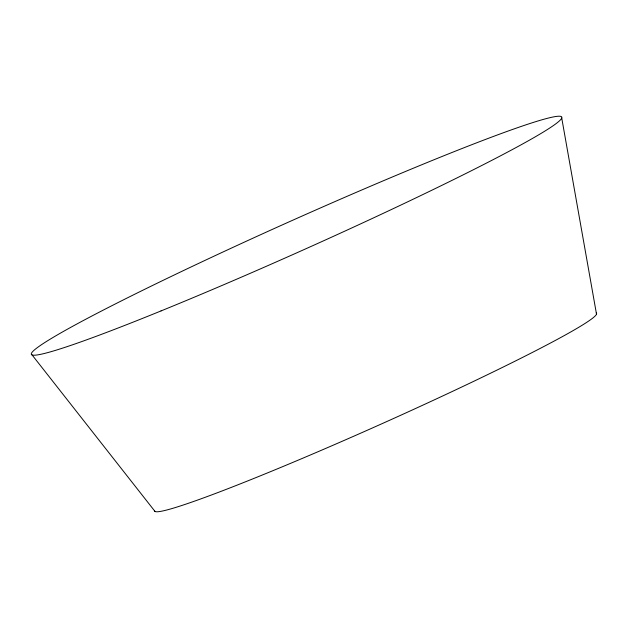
<?xml version="1.0" encoding="UTF-8"?>
<svg xmlns="http://www.w3.org/2000/svg" width="628" height="628" viewBox="0 0 628 628"><rect width="100%" height="100%" fill="white"/><g stroke="black" fill="none" stroke-linecap="round" stroke-linejoin="round"><path stroke-width="0.94" d="M31.981 354.82L155.045 511.482M561.738 118.048L596.514 314.173M596.239 313.019A242.07 13.094 -24.1 0 1 380.615 424.308A242.07 13.094 -24.1 0 1 154.567 510.548M161.035 310.923A290.489 15.708 -24.1 0 0 561.84 117.695A290.489 15.708 -24.1 0 0 166.985 278.471A290.489 15.708 -24.1 0 0 161.035 310.923"/></g></svg>
